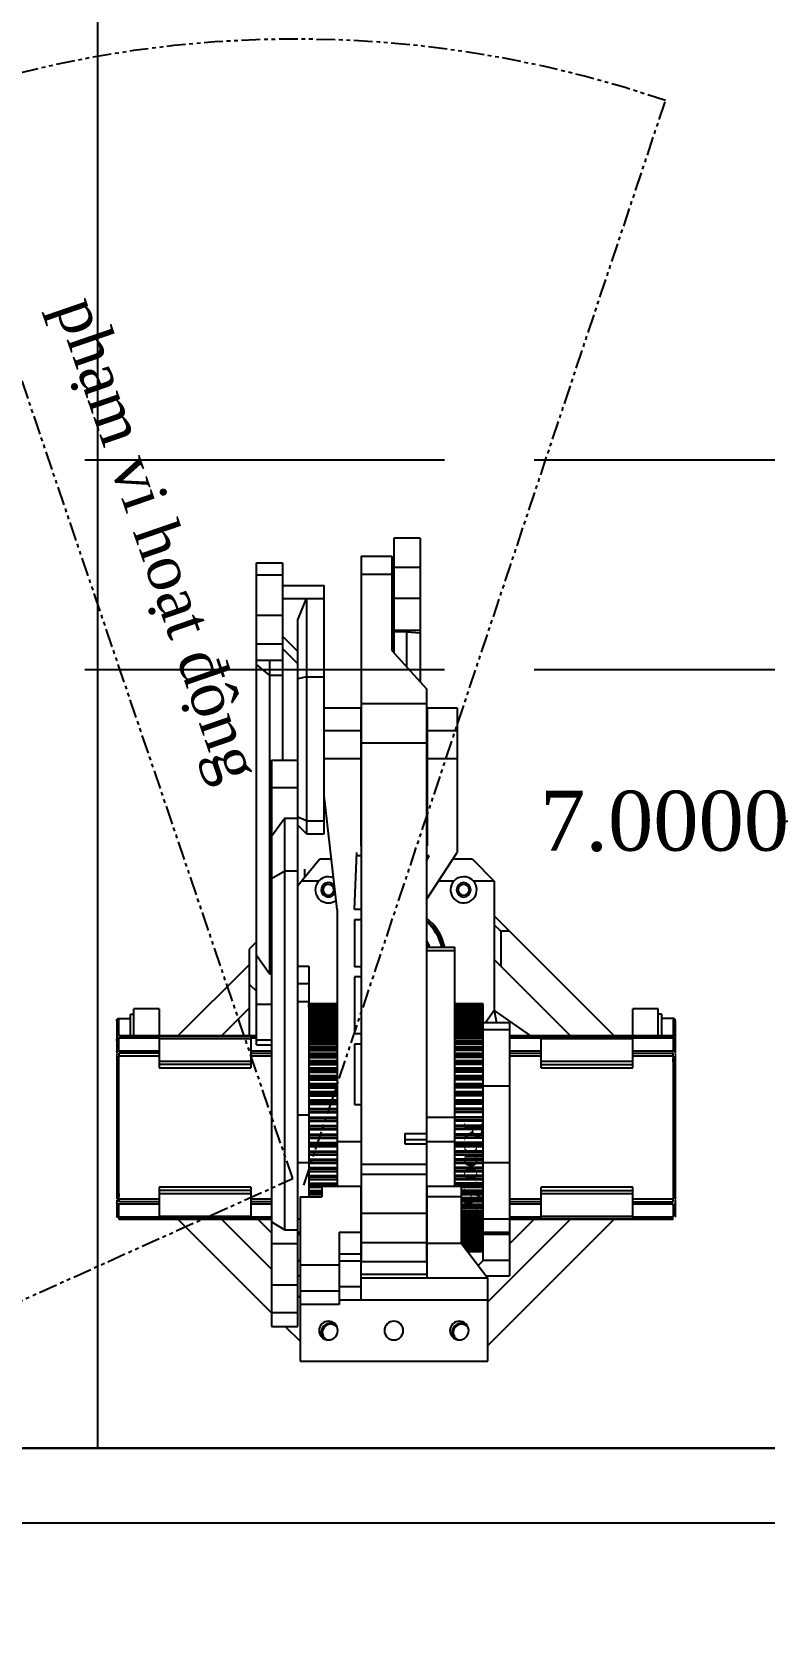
# Model space of a CAD drawing. Header units: centimetres. Extents: x 1 to 9408, y 0 to 2433.
# Drawn here: x 8904.8 to 8929.3, y 2335.5 to 2389.3 of the extents above; entities that cross this region are included whole.
import ezdxf

# ---------------------------------------------------------------- set-up
doc = ezdxf.new("R2010")
doc.units = ezdxf.units.CM
doc.header["$MEASUREMENT"] = 0
doc.linetypes.add('ACAD_ISO02W100', pattern=[15, 12, -3])
doc.linetypes.add('PHANTOM2', pattern=[1.25, 0.625, -0.125, 0.125, -0.125, 0.125, -0.125])
doc.layers.add('comment', color=131, linetype='Continuous')
doc.layers.add('tamhoatDongRobot', color=2, linetype='PHANTOM2', transparency=0.5)
doc.styles.add('comment', font='times.ttf', dxfattribs={"height": 1.5})
doc.styles.get("Standard").update_dxf_attribs({"font": 'times.ttf', "height": 2})
doc.dimstyles.get("Standard").update_dxf_attribs({"dimtxt": 2, "dimasz": 3, "dimexe": 0.18, "dimexo": 0.0625, "dimgap": 0.09, "dimtad": 0, "dimtih": 1, "dimtoh": 1, "dimdec": 4, "dimzin": 0, "dimdsep": 46, "dimtxsty": 'Standard', "dimcen": 0.09, "dimclrd": 3, "dimclre": 3, "dimadec": 0, "dimazin": 0, "dimtfac": 1, "dimtdec": 4, "dimtofl": 0, "dimtmove": 0, "dimatfit": 3, "dimfxl": 1, "dimtolj": 1, "dimtzin": 0, "dimarcsym": 0})

# ---------------------------------------------------------------- blocks, each defined once
blk = doc.blocks.new('*D26')
at = {"color": 3, "linetype": 'ACAD_ISO02W100', "lineweight": -2, "transparency": 16777216}
for p, q in [((8891.586, 2375.051), (8933.157, 2375.051)), ((8932.977, 2372.051), (8932.977, 2371.051)), ((8891.586, 2368.051), (8933.157, 2368.051)), ((8932.977, 2368.051), (8932.977, 2362.976)), ((8932.977, 2362.976), (8929.977, 2362.976))]:
    blk.add_line(p, q, dxfattribs=at)
at = {"color": 3, "transparency": 16777216}
for points in [[(8932.477, 2372.051), (8933.477, 2372.051), (8932.977, 2375.051)], [(8932.477, 2371.051), (8933.477, 2371.051), (8932.977, 2368.051)]]:
    blk.add_solid(points, dxfattribs=at)
at = {"layer": 'Defpoints', "color": 0, "transparency": 16777216}
for p in [(8891.523, 2375.051), (8891.523, 2368.051), (8932.977, 2368.051)]:
    blk.add_point(p, dxfattribs=at)
at = {"color": 0, "transparency": 16777216, "insert": (8925.934, 2362.976), "char_height": 2, "attachment_point": 5}
blk.add_mtext('\\A1;7.0000', dxfattribs=at)

msp = doc.modelspace()

# ---------------------------------------------------------------- linework, layer by layer
for p, q in [((8907.02307, 2342.05052), (8907.02307, 2417.05052)), ((8930.52307, 2342.05052), (8869.52307, 2342.05052)), ((8907.02307, 2342.05052), (8918.52307, 2342.05052)), ((8867.02307, 2339.55052), (8907.02307, 2339.55052))]:
    msp.add_line(p, q)
at = {"color": 7, "linetype": 'Continuous', "lineweight": 25}
for p, q in [((8916.8987, 2372.43225), (8916.8987, 2368.60121)), ((8917.77253, 2372.43225), (8916.8987, 2372.43225)), ((8917.77253, 2372.43225), (8917.77253, 2367.64148)), ((8912.31112, 2371.60673), (8913.18494, 2371.60673)), ((8912.31112, 2355.51273), (8912.31112, 2371.60673)), ((8913.18494, 2371.60673), (8913.18494, 2365.0213)), ((8915.80642, 2371.82706), (8915.80642, 2348.27823)), ((8915.80642, 2371.82706), (8916.82588, 2371.82706)), ((8916.82588, 2371.82706), (8916.82588, 2368.68119)), ((8912.31112, 2371.20661), (8913.18494, 2371.20661)), ((8915.80642, 2371.2332), (8916.82588, 2371.2332)), ((8917.77253, 2371.44775), (8916.8987, 2371.44775)), ((8913.18494, 2370.85717), (8914.5685, 2370.85717)), ((8913.18494, 2370.42025), (8914.5685, 2370.42025)), ((8913.69468, 2369.70307), (8913.98595, 2370.42025)), ((8913.98595, 2370.42025), (8913.98595, 2362.55582)), ((8914.5685, 2362.55582), (8914.5685, 2370.85717)), ((8917.77253, 2370.41889), (8916.8987, 2370.41889)), ((8912.31112, 2369.85759), (8913.18494, 2369.85759)), ((8913.69468, 2346.10984), (8913.69468, 2369.70307)), ((8917.77253, 2369.34567), (8916.8987, 2369.34567)), ((8912.31112, 2368.90868), (8913.18494, 2368.90868)), ((8913.18494, 2369.15735), (8913.69468, 2368.64761)), ((8917.33562, 2369.30131), (8916.8987, 2369.30131)), ((8917.33562, 2369.30131), (8917.77253, 2369.2747)), ((8917.33562, 2368.12134), (8917.33562, 2369.30131)), ((8912.31112, 2368.3599), (8913.18494, 2368.3599)), ((8912.74803, 2368.3599), (8912.74803, 2357.88497)), ((8913.69468, 2368.23569), (8913.18494, 2368.74542)), ((8916.82588, 2368.68119), (8917.99099, 2367.40154)), ((8912.74803, 2367.86001), (8912.31112, 2368.2169)), ((8912.74803, 2367.86001), (8913.18494, 2367.86001)), ((8913.98595, 2367.79878), (8913.69468, 2367.73696)), ((8913.98595, 2367.79878), (8914.5685, 2367.79878)), ((8917.99099, 2367.40154), (8917.99099, 2348.27823)), ((8914.5685, 2366.76779), (8915.79186, 2366.76779)), ((8915.79186, 2366.76779), (8915.79186, 2362.16109)), ((8915.80642, 2366.90714), (8917.99099, 2366.90714)), ((8918.00555, 2366.76779), (8918.00555, 2362.16109)), ((8918.00555, 2366.76779), (8919.01045, 2366.76779)), ((8919.01045, 2366.76779), (8919.01045, 2361.93672)), ((8914.5685, 2366.00535), (8915.79186, 2366.00535)), ((8915.80642, 2365.59815), (8917.99099, 2365.59815)), ((8918.00555, 2366.00535), (8919.01045, 2366.00535)), ((8912.82085, 2365.0213), (8912.82085, 2346.10984)), ((8912.82085, 2365.0213), (8913.69468, 2365.0213)), ((8914.5685, 2365.0754), (8915.79186, 2365.0754)), ((8918.00555, 2365.0754), (8919.01045, 2365.0754)), ((8912.82085, 2364.10999), (8913.69468, 2364.10999)), ((8915.00541, 2360.02958), (8914.5685, 2363.84386)), ((8915.80642, 2363.92573), (8915.79186, 2363.92573)), ((8918.00555, 2363.92573), (8917.99099, 2363.92573)), ((8913.25776, 2363.08633), (8912.82085, 2362.47213)), ((8913.25776, 2349.33706), (8913.25776, 2363.08633)), ((8913.25776, 2363.08633), (8913.69468, 2363.08633)), ((8913.98595, 2362.99274), (8913.69468, 2363.11339)), ((8913.98595, 2362.99274), (8914.5685, 2362.99274)), ((8913.98595, 2362.55582), (8913.69468, 2362.8471)), ((8913.98595, 2362.55582), (8914.5685, 2362.55582)), ((8915.58796, 2360.02958), (8915.66078, 2361.93672)), ((8915.66078, 2361.82453), (8915.66078, 2361.93672)), ((8915.80642, 2361.82453), (8915.66078, 2361.82453)), ((8915.80642, 2362.16109), (8915.79186, 2362.16109)), ((8918.00555, 2362.16109), (8917.99099, 2362.16109)), ((8917.99099, 2360.36613), (8919.01045, 2361.93672)), ((8918.08094, 2361.82453), (8917.99099, 2361.82453)), ((8917.99099, 2361.64331), (8918.08094, 2361.82453)), ((8912.82085, 2361.06565), (8913.25776, 2361.32704)), ((8913.25776, 2361.32704), (8913.69468, 2361.32704)), ((8913.69468, 2360.83769), (8914.42212, 2361.71063)), ((8913.91268, 2361.37634), (8913.91268, 2361.0993)), ((8914.81286, 2361.71063), (8914.42212, 2361.71063)), ((8919.51944, 2361.71063), (8918.86369, 2361.71063)), ((8919.51944, 2361.71063), (8920.24762, 2360.98244)), ((8914.38774, 2360.98244), (8913.8153, 2360.98244)), ((8918.90251, 2360.98244), (8918.39103, 2360.98244)), ((8920.24762, 2360.98244), (8919.55382, 2360.98244)), ((8920.24762, 2360.98244), (8920.24762, 2356.65839)), ((8915.00541, 2360.02958), (8915.00541, 2350.77721)), ((8915.80642, 2360.02958), (8915.58796, 2360.02958)), ((8915.58796, 2359.69303), (8915.58796, 2358.11661)), ((8915.80642, 2359.69303), (8915.58796, 2359.69303)), ((8920.24762, 2359.81734), (8924.25238, 2355.81258)), ((8920.46608, 2359.30761), (8920.24762, 2359.52606)), ((8920.75736, 2359.30761), (8920.46608, 2359.30761)), ((8920.46608, 2359.30761), (8920.46608, 2358.14251)), ((8912.31112, 2358.95299), (8912.06862, 2358.71049)), ((8912.06862, 2358.71049), (8912.06862, 2355.81201)), ((8917.99099, 2358.77197), (8918.93763, 2358.77197)), ((8917.99099, 2358.66075), (8918.93763, 2358.66075)), ((8918.93763, 2350.77718), (8918.93763, 2358.77197)), ((8909.68861, 2355.81201), (8912.06862, 2358.19202)), ((8912.74803, 2357.88497), (8912.31112, 2358.49432)), ((8913.69468, 2358.1425), (8914.05803, 2358.1425)), ((8914.05803, 2358.1425), (8914.05803, 2350.43832)), ((8915.80642, 2358.11661), (8915.58796, 2358.11661)), ((8922.796, 2355.81258), (8920.24762, 2358.36096)), ((8912.06862, 2357.54539), (8912.31112, 2357.30289)), ((8912.74803, 2357.88497), (8912.82085, 2357.88497)), ((8913.69468, 2357.55995), (8914.05803, 2357.55995)), ((8915.80642, 2357.78589), (8915.58796, 2357.78589)), ((8915.58796, 2357.78589), (8915.58796, 2355.87875)), ((8913.69468, 2356.96485), (8914.05803, 2356.96485)), ((8907.72279, 2356.39456), (8908.10873, 2356.39456)), ((8907.72279, 2355.81201), (8907.72279, 2356.39456)), ((8908.10873, 2355.81201), (8908.10873, 2356.5402)), ((8908.10873, 2356.5402), (8908.21796, 2356.5402)), ((8908.21796, 2355.81201), (8908.21796, 2356.72225)), ((8909.06994, 2356.72225), (8908.21796, 2356.72225)), ((8909.06994, 2356.72225), (8909.06994, 2354.74939)), ((8911.14498, 2355.81201), (8912.06862, 2356.73565)), ((8912.31112, 2356.86937), (8912.82085, 2356.86937)), ((8915.00541, 2356.88768), (8914.05877, 2356.88768)), ((8914.05877, 2356.77842), (8914.05877, 2356.88768)), ((8914.05877, 2356.88767), (8915.00541, 2356.88767)), ((8914.05877, 2356.88506), (8915.00541, 2356.88506)), ((8915.00541, 2356.87024), (8914.05877, 2356.87024)), ((8914.05877, 2356.87014), (8915.00541, 2356.87014)), ((8914.05877, 2356.86231), (8915.00541, 2356.86231)), ((8914.05877, 2356.83961), (8915.00541, 2356.83961)), ((8915.00541, 2356.83284), (8914.05877, 2356.83284)), ((8914.05877, 2356.83254), (8915.00541, 2356.83254)), ((8914.05877, 2356.81954), (8915.00541, 2356.81954)), ((8914.05877, 2356.79555), (8915.00541, 2356.79555)), ((8915.00541, 2356.77567), (8914.05877, 2356.77567)), ((8914.05877, 2356.77567), (8914.05877, 2350.43832)), ((8914.05877, 2356.77507), (8915.00541, 2356.77507)), ((8914.05877, 2356.75695), (8915.00541, 2356.75695)), ((8914.05877, 2356.73178), (8915.00541, 2356.73179)), ((8915.00541, 2356.699), (8914.05877, 2356.699)), ((8914.05877, 2356.69799), (8915.00541, 2356.69799)), ((8914.05877, 2356.67485), (8915.00541, 2356.67485)), ((8914.05877, 2356.64863), (8915.00541, 2356.64863)), ((8914.05877, 2356.60849), (8915.00541, 2356.60849)), ((8915.00541, 2356.60322), (8914.05877, 2356.60322)), ((8914.05877, 2356.6017), (8915.00541, 2356.6017)), ((8914.05877, 2356.57364), (8915.00541, 2356.57364)), ((8914.05877, 2356.5465), (8915.00541, 2356.5465)), ((8914.05877, 2356.50678), (8915.00541, 2356.50677)), ((8915.00541, 2356.48877), (8914.05877, 2356.48877)), ((8914.05877, 2356.48665), (8915.00541, 2356.48665)), ((8914.05877, 2356.45382), (8915.00541, 2356.45382)), ((8914.05877, 2356.42588), (8915.00541, 2356.42588)), ((8914.05877, 2356.38677), (8915.00541, 2356.38677)), ((8919.88427, 2356.88765), (8918.93763, 2356.88765)), ((8919.88427, 2356.88764), (8918.93763, 2356.88764)), ((8919.88427, 2356.88503), (8918.93763, 2356.88503)), ((8919.88427, 2356.88373), (8918.93763, 2356.88373)), ((8919.88427, 2356.87021), (8918.93763, 2356.87021)), ((8919.88427, 2356.87011), (8918.93763, 2356.87011)), ((8919.88427, 2356.86228), (8918.93763, 2356.86228)), ((8919.88427, 2356.86111), (8918.93763, 2356.86111)), ((8919.88427, 2356.83959), (8918.93763, 2356.83959)), ((8919.88427, 2356.83281), (8918.93763, 2356.83281)), ((8919.88427, 2356.83251), (8918.93763, 2356.83251)), ((8919.88427, 2356.81951), (8918.93763, 2356.81951)), ((8919.88427, 2356.81856), (8918.93763, 2356.81856)), ((8919.88427, 2356.79552), (8918.93763, 2356.79552)), ((8919.88427, 2356.77564), (8918.93763, 2356.77564)), ((8919.88427, 2356.77504), (8918.93763, 2356.77504)), ((8919.88427, 2356.75692), (8918.93763, 2356.75692)), ((8919.88427, 2356.7563), (8918.93763, 2356.7563)), ((8919.88427, 2356.73176), (8918.93763, 2356.73176)), ((8919.88427, 2356.69898), (8918.93763, 2356.69898)), ((8919.88427, 2356.69797), (8918.93763, 2356.69797)), ((8919.88427, 2356.67483), (8918.93763, 2356.67483)), ((8919.88427, 2356.67464), (8918.93763, 2356.67464)), ((8919.88427, 2356.64861), (8918.93763, 2356.64861)), ((8919.88427, 2356.60846), (8918.93763, 2356.60846)), ((8919.88427, 2356.60319), (8918.93763, 2356.60319)), ((8919.88427, 2356.60187), (8918.93763, 2356.60187)), ((8919.88427, 2356.60167), (8918.93763, 2356.60167)), ((8919.88427, 2356.57362), (8918.93763, 2356.57362)), ((8919.88427, 2356.54647), (8918.93763, 2356.54647)), ((8919.88427, 2356.50675), (8918.93763, 2356.50675)), ((8919.88427, 2356.48875), (8918.93763, 2356.48875)), ((8919.88427, 2356.48743), (8918.93763, 2356.48743)), ((8919.88427, 2356.48662), (8918.93763, 2356.48662)), ((8919.88427, 2356.45379), (8918.93763, 2356.45379)), ((8919.88427, 2356.42585), (8918.93763, 2356.42585)), ((8919.88427, 2356.38675), (8918.93763, 2356.38675)), ((8919.88427, 2348.61686), (8919.88427, 2356.88765)), ((8920.24762, 2356.65839), (8919.9613, 2356.24921)), ((8920.24762, 2356.65839), (8920.3199, 2356.24921)), ((8920.24762, 2356.65839), (8921.45633, 2355.81258)), ((8924.87162, 2354.74997), (8924.87162, 2356.72282)), ((8925.7236, 2356.72282), (8924.87162, 2356.72282)), ((8925.7236, 2355.81258), (8925.7236, 2356.72282)), ((8925.83282, 2356.54077), (8925.7236, 2356.54077)), ((8925.83282, 2356.54077), (8925.83282, 2355.81258)), ((8926.21876, 2356.39513), (8925.83282, 2356.39513)), ((8926.21876, 2356.39513), (8926.21876, 2355.81258)), ((8907.64997, 2356.32174), (8907.64997, 2355.73919)), ((8907.6713, 2355.79068), (8907.6713, 2356.37323)), ((8914.05877, 2356.24996), (8914.05803, 2356.24921)), ((8914.05803, 2356.03075), (8914.05877, 2356.03075)), ((8915.00541, 2356.35623), (8914.05877, 2356.35623)), ((8914.05877, 2356.35341), (8915.00541, 2356.35341)), ((8914.05877, 2356.31596), (8915.00541, 2356.31596)), ((8914.05877, 2356.28736), (8915.00541, 2356.28736)), ((8914.05877, 2356.24906), (8915.00541, 2356.24906)), ((8915.00541, 2356.20624), (8914.05877, 2356.20624)), ((8914.05877, 2356.20262), (8915.00541, 2356.20262)), ((8914.05877, 2356.16074), (8915.00541, 2356.16074)), ((8914.05877, 2356.13162), (8915.00541, 2356.13162)), ((8914.05877, 2356.09432), (8915.00541, 2356.09432)), ((8915.00541, 2356.03953), (8914.05877, 2356.03953)), ((8914.05877, 2356.03502), (8915.00541, 2356.03502)), ((8914.05877, 2355.98892), (8915.00541, 2355.98892)), ((8914.05877, 2355.95942), (8915.00541, 2355.95942)), ((8914.05877, 2355.92329), (8915.00541, 2355.92329)), ((8915.00541, 2355.85691), (8914.05877, 2355.85691)), ((8914.05877, 2355.85143), (8915.00541, 2355.85143)), ((8915.80642, 2355.87875), (8915.58796, 2355.87875)), ((8919.88427, 2356.35621), (8918.93763, 2356.35621)), ((8919.88427, 2356.35489), (8918.93763, 2356.35489)), ((8919.88427, 2356.35338), (8918.93763, 2356.35338)), ((8919.88427, 2356.31594), (8918.93763, 2356.31594)), ((8919.88427, 2356.28734), (8918.93763, 2356.28734)), ((8919.88427, 2356.24904), (8918.93763, 2356.24904)), ((8919.88427, 2356.20622), (8918.93763, 2356.20622)), ((8919.88427, 2356.2049), (8918.93763, 2356.2049)), ((8919.88427, 2356.20259), (8918.93763, 2356.20259)), ((8919.88427, 2356.16072), (8918.93763, 2356.16071)), ((8919.88427, 2356.1316), (8918.93763, 2356.1316)), ((8919.88427, 2356.09429), (8918.93763, 2356.09429)), ((8919.88427, 2356.0395), (8918.93763, 2356.0395)), ((8919.88427, 2356.03819), (8918.93763, 2356.03819)), ((8919.88427, 2356.03499), (8918.93763, 2356.03499)), ((8919.88427, 2355.98889), (8918.93763, 2355.98889)), ((8919.88427, 2355.95939), (8918.93763, 2355.95939)), ((8919.88427, 2355.92326), (8918.93763, 2355.92326)), ((8919.88427, 2355.85688), (8918.93763, 2355.85688)), ((8919.88427, 2355.85557), (8918.93763, 2355.85557)), ((8919.88427, 2355.8514), (8918.93763, 2355.8514)), ((8920.75735, 2356.24921), (8919.88427, 2356.24921)), ((8919.88427, 2356.03075), (8920.75735, 2356.03075)), ((8920.75735, 2356.24921), (8920.75735, 2347.80223)), ((8926.27025, 2356.37381), (8926.27025, 2355.79126)), ((8926.29158, 2355.73977), (8926.29158, 2356.32232)), ((8907.64997, 2355.72854), (8907.64997, 2355.70721)), ((8907.64997, 2355.69656), (8907.64997, 2355.25288)), ((8907.72279, 2355.30437), (8907.72279, 2355.74805)), ((8912.31112, 2355.81201), (8907.7228, 2355.81201)), ((8909.06994, 2355.79538), (8907.7228, 2355.79538)), ((8907.7228, 2355.74803), (8909.06994, 2355.74803)), ((8912.12833, 2355.78984), (8909.06994, 2355.78984)), ((8909.06994, 2355.7267), (8912.12833, 2355.7267)), ((8912.12833, 2355.81201), (8912.12833, 2354.74939)), ((8912.31112, 2355.79538), (8912.12833, 2355.79538)), ((8912.12833, 2355.74803), (8912.31112, 2355.74803)), ((8912.31112, 2355.68325), (8912.82085, 2355.68325)), ((8912.31112, 2355.51273), (8912.82085, 2355.51273)), ((8914.05803, 2355.8123), (8914.05877, 2355.81281)), ((8914.05877, 2355.80132), (8915.00541, 2355.80132)), ((8914.05877, 2355.77159), (8915.00541, 2355.77159)), ((8914.05877, 2355.73681), (8915.00541, 2355.73681)), ((8915.00541, 2355.65927), (8914.05877, 2355.65927)), ((8914.05877, 2355.65274), (8915.00541, 2355.65274)), ((8914.05877, 2355.59887), (8915.00541, 2355.59887)), ((8914.05877, 2355.56905), (8915.00541, 2355.56905)), ((8914.05877, 2355.53579), (8915.00541, 2355.53579)), ((8915.00541, 2355.44757), (8914.05877, 2355.44757)), ((8914.05877, 2355.43992), (8915.00541, 2355.43992)), ((8914.05877, 2355.38255), (8915.00541, 2355.38255)), ((8914.05877, 2355.35279), (8915.00541, 2355.35279)), ((8914.05877, 2355.32122), (8915.00541, 2355.32122)), ((8915.80642, 2355.5422), (8915.58796, 2355.5422)), ((8915.58796, 2355.5422), (8915.58796, 2353.52287)), ((8919.88427, 2355.80129), (8918.93763, 2355.80129)), ((8919.88427, 2355.77157), (8918.93763, 2355.77157)), ((8919.88427, 2355.73679), (8918.93763, 2355.73678)), ((8919.88427, 2355.65924), (8918.93763, 2355.65924)), ((8919.88427, 2355.65793), (8918.93763, 2355.65793)), ((8919.88427, 2355.65271), (8918.93763, 2355.65272)), ((8919.88427, 2355.59885), (8918.93763, 2355.59885)), ((8919.88427, 2355.56903), (8918.93763, 2355.56903)), ((8919.88427, 2355.53577), (8918.93763, 2355.53577)), ((8919.88427, 2355.44755), (8918.93763, 2355.44755)), ((8919.88427, 2355.44623), (8918.93763, 2355.44623)), ((8919.88427, 2355.4399), (8918.93763, 2355.4399)), ((8919.88427, 2355.38253), (8918.93763, 2355.38253)), ((8919.88427, 2355.35277), (8918.93763, 2355.35277)), ((8919.88427, 2355.32119), (8918.93763, 2355.32119)), ((8926.23088, 2355.81258), (8920.75735, 2355.81258)), ((8921.81323, 2355.79596), (8920.75735, 2355.79596)), ((8920.75735, 2355.7486), (8921.81323, 2355.7486)), ((8921.81323, 2354.74997), (8921.81323, 2355.81258)), ((8921.81323, 2355.79041), (8924.87162, 2355.79041)), ((8921.81323, 2355.72727), (8924.87162, 2355.72727)), ((8924.87162, 2355.79596), (8926.23088, 2355.79596)), ((8924.87162, 2355.7486), (8926.23088, 2355.7486)), ((8926.21876, 2355.79775), (8926.21876, 2355.27538)), ((8926.29158, 2355.25345), (8926.29158, 2355.69913)), ((8907.63841, 2355.26603), (8907.64895, 2355.27348)), ((8907.64997, 2355.22713), (8907.64997, 2355.17562)), ((8907.64997, 2355.14988), (8907.64997, 2350.35733)), ((8907.6713, 2350.35735), (8907.6713, 2355.14988)), ((8907.72279, 2350.35734), (8907.72279, 2355.14989)), ((8909.06994, 2355.2335), (8907.72281, 2355.2335)), ((8907.72281, 2355.1499), (8909.06994, 2355.1499)), ((8909.06994, 2355.30437), (8907.72282, 2355.30437)), ((8912.12833, 2354.95536), (8909.06994, 2354.95536)), ((8912.12833, 2354.86086), (8909.06994, 2354.86086)), ((8912.82085, 2355.30437), (8912.12833, 2355.30437)), ((8912.12833, 2355.2335), (8912.82085, 2355.2335)), ((8912.12833, 2355.1499), (8912.82085, 2355.1499)), ((8915.00541, 2355.22285), (8914.05877, 2355.22285)), ((8914.05877, 2355.21401), (8915.00541, 2355.21401)), ((8914.05877, 2355.15342), (8915.00541, 2355.15342)), ((8914.05877, 2355.12386), (8915.00541, 2355.12386)), ((8914.05877, 2355.09412), (8915.00541, 2355.09412)), ((8915.00541, 2354.9862), (8914.05877, 2354.9862)), ((8914.05877, 2354.9761), (8915.00541, 2354.9761)), ((8914.05877, 2354.91259), (8915.00541, 2354.91259)), ((8914.05877, 2354.88338), (8915.00541, 2354.88338)), ((8914.05877, 2354.85562), (8915.00541, 2354.85562)), ((8919.88427, 2355.22283), (8918.93763, 2355.22283)), ((8919.88427, 2355.22151), (8918.93763, 2355.22151)), ((8919.88427, 2355.21398), (8918.93763, 2355.21398)), ((8919.88427, 2355.1534), (8918.93763, 2355.1534)), ((8919.88427, 2355.12384), (8918.93763, 2355.12384)), ((8919.88427, 2355.0941), (8918.93763, 2355.0941)), ((8919.88427, 2354.98618), (8918.93763, 2354.98618)), ((8919.88427, 2354.98486), (8918.93763, 2354.98486)), ((8919.88427, 2354.97607), (8918.93763, 2354.97607)), ((8919.88427, 2354.91257), (8918.93763, 2354.91257)), ((8919.88427, 2354.88335), (8918.93763, 2354.88335)), ((8919.88427, 2354.85559), (8918.93763, 2354.85559)), ((8921.81323, 2355.30494), (8920.75735, 2355.30494)), ((8920.75735, 2355.23407), (8921.81323, 2355.23407)), ((8920.75735, 2355.15047), (8921.81323, 2355.15047)), ((8924.87162, 2354.95593), (8921.81323, 2354.95593)), ((8921.81323, 2354.86143), (8924.87162, 2354.86143)), ((8926.21878, 2355.30494), (8924.87162, 2355.30494)), ((8924.87162, 2355.23407), (8926.21878, 2355.23407)), ((8924.87162, 2355.15047), (8926.21878, 2355.15047)), ((8926.21876, 2355.15048), (8926.21876, 2350.35793)), ((8926.30314, 2355.15047), (8926.28845, 2355.15047)), ((8926.29158, 2355.17621), (8926.29158, 2355.22772)), ((8926.29158, 2350.35792), (8926.29158, 2355.15047)), ((8926.30314, 2355.2666), (8926.29261, 2355.27405)), ((8909.06994, 2354.74939), (8912.12833, 2354.74939)), ((8915.00541, 2354.73877), (8914.05877, 2354.73877)), ((8914.05877, 2354.72736), (8915.00541, 2354.72736)), ((8914.05877, 2354.66124), (8915.00541, 2354.66124)), ((8914.05877, 2354.63251), (8915.00541, 2354.63251)), ((8914.05877, 2354.60687), (8915.00541, 2354.60687)), ((8915.00541, 2354.48178), (8914.05877, 2354.48178)), ((8914.05877, 2354.469), (8915.00541, 2354.469)), ((8914.05877, 2354.40058), (8915.00541, 2354.40058)), ((8914.05877, 2354.37249), (8915.00541, 2354.37249)), ((8914.05877, 2354.34908), (8915.00541, 2354.34908)), ((8919.88427, 2354.73875), (8918.93763, 2354.73875)), ((8919.88427, 2354.73743), (8918.93763, 2354.73743)), ((8919.88427, 2354.72733), (8918.93763, 2354.72733)), ((8919.88427, 2354.66121), (8918.93763, 2354.66121)), ((8919.88427, 2354.63249), (8918.93763, 2354.63249)), ((8919.88427, 2354.60684), (8918.93763, 2354.60684)), ((8919.88427, 2354.48175), (8918.93763, 2354.48175)), ((8919.88427, 2354.48043), (8918.93763, 2354.48043)), ((8919.88427, 2354.46897), (8918.93763, 2354.46897)), ((8919.88427, 2354.40056), (8918.93763, 2354.40056)), ((8919.88427, 2354.37246), (8918.93763, 2354.37246)), ((8919.88427, 2354.34906), (8918.93763, 2354.34906)), ((8921.81323, 2354.74997), (8924.87162, 2354.74997)), ((8914.05877, 2353.90279), (8914.05803, 2353.90354)), ((8915.00541, 2354.21646), (8914.05877, 2354.21646)), ((8914.05877, 2354.20227), (8915.00541, 2354.20227)), ((8914.05877, 2354.1319), (8915.00541, 2354.1319)), ((8914.05877, 2354.10456), (8915.00541, 2354.10456)), ((8914.05877, 2354.08352), (8915.00541, 2354.08352)), ((8915.00541, 2353.94411), (8914.05877, 2353.94411)), ((8914.05877, 2353.92848), (8915.00541, 2353.92848)), ((8914.05877, 2353.85649), (8915.00541, 2353.85649)), ((8914.05877, 2353.83006), (8915.00541, 2353.83006)), ((8914.05877, 2353.81147), (8915.00541, 2353.81147)), ((8919.88427, 2354.21643), (8918.93763, 2354.21643)), ((8919.88427, 2354.21511), (8918.93763, 2354.21511)), ((8919.88427, 2354.20224), (8918.93763, 2354.20224)), ((8919.88427, 2354.13187), (8918.93763, 2354.13187)), ((8919.88427, 2354.10454), (8918.93763, 2354.10454)), ((8919.88427, 2354.08349), (8918.93763, 2354.08349)), ((8919.88427, 2353.94409), (8918.93763, 2353.94409)), ((8919.88427, 2353.94277), (8918.93763, 2353.94277)), ((8919.88427, 2353.92845), (8918.93763, 2353.92845)), ((8919.88427, 2353.85647), (8918.93763, 2353.85647)), ((8919.88427, 2353.83003), (8918.93763, 2353.83003)), ((8919.88427, 2353.81144), (8918.93763, 2353.81144)), ((8920.75735, 2354.13747), (8919.88427, 2354.13747)), ((8913.69468, 2353.17827), (8914.05803, 2353.17827)), ((8915.00541, 2353.66607), (8914.05877, 2353.66607)), ((8914.05877, 2353.64896), (8915.00541, 2353.64896)), ((8914.05877, 2353.57571), (8915.00541, 2353.57571)), ((8914.05877, 2353.5503), (8915.00541, 2353.5503)), ((8914.05877, 2353.53426), (8915.00541, 2353.53426)), ((8914.05877, 2353.38599), (8915.00541, 2353.38599)), ((8915.00541, 2353.38368), (8914.05877, 2353.38368)), ((8914.05877, 2353.36507), (8915.00541, 2353.36507)), ((8914.05877, 2353.29091), (8915.00541, 2353.29091)), ((8914.05877, 2353.26665), (8915.00541, 2353.26665)), ((8914.05877, 2353.25324), (8915.00541, 2353.25324)), ((8915.58796, 2353.52287), (8915.80642, 2353.52287)), ((8919.88427, 2353.66604), (8918.93763, 2353.66604)), ((8919.88427, 2353.66472), (8918.93763, 2353.66472)), ((8919.88427, 2353.64893), (8918.93763, 2353.64893)), ((8919.88427, 2353.57568), (8918.93763, 2353.57568)), ((8919.88427, 2353.55027), (8918.93763, 2353.55027)), ((8919.88427, 2353.53423), (8918.93763, 2353.53423)), ((8919.88427, 2353.38596), (8918.93763, 2353.38596)), ((8919.88427, 2353.38365), (8918.93763, 2353.38365)), ((8919.88427, 2353.38233), (8918.93763, 2353.38233)), ((8919.88427, 2353.36504), (8918.93763, 2353.36504)), ((8919.88427, 2353.29088), (8918.93763, 2353.29088)), ((8919.88427, 2353.26662), (8918.93763, 2353.26662)), ((8919.88427, 2353.25321), (8918.93763, 2353.25321)), ((8914.05803, 2352.75226), (8914.05877, 2352.75226)), ((8914.05877, 2353.10351), (8915.00541, 2353.10351)), ((8914.05877, 2353.09831), (8915.00541, 2353.09831)), ((8914.05877, 2353.07819), (8915.00541, 2353.07819)), ((8914.05877, 2353.00349), (8915.00541, 2353.00349)), ((8914.05877, 2352.9805), (8915.00541, 2352.9805)), ((8914.05877, 2352.96978), (8915.00541, 2352.96978)), ((8914.05877, 2352.81931), (8915.00541, 2352.81931)), ((8914.05877, 2352.81134), (8915.00541, 2352.81134)), ((8914.05877, 2352.78973), (8915.00541, 2352.78973)), ((8914.05877, 2352.71484), (8915.00541, 2352.71484)), ((8914.05877, 2352.69323), (8915.00541, 2352.69323)), ((8914.05877, 2352.68526), (8915.00541, 2352.68526)), ((8917.99099, 2353.09961), (8918.93763, 2353.09961)), ((8919.88427, 2353.10348), (8918.93763, 2353.10348)), ((8919.88427, 2353.09829), (8918.93763, 2353.09829)), ((8919.88427, 2353.09697), (8918.93763, 2353.09697)), ((8919.88427, 2353.07816), (8918.93763, 2353.07816)), ((8919.88427, 2353.00346), (8918.93763, 2353.00346)), ((8919.88427, 2352.98047), (8918.93763, 2352.98047)), ((8919.88427, 2352.96975), (8918.93763, 2352.96975)), ((8919.88427, 2352.81928), (8918.93763, 2352.81928)), ((8919.88427, 2352.81131), (8918.93763, 2352.81131)), ((8919.88427, 2352.81003), (8918.93763, 2352.81003)), ((8919.88427, 2352.7897), (8918.93763, 2352.7897)), ((8919.88427, 2352.71481), (8918.93763, 2352.71481)), ((8919.88427, 2352.6932), (8918.93763, 2352.6932)), ((8919.88427, 2352.68523), (8918.93763, 2352.68523)), ((8914.05877, 2352.53479), (8915.00541, 2352.53479)), ((8914.05877, 2352.52407), (8915.00541, 2352.52407)), ((8914.05877, 2352.50108), (8915.00541, 2352.50108)), ((8914.05877, 2352.42638), (8915.00541, 2352.42638)), ((8914.05877, 2352.40625), (8915.00541, 2352.40625)), ((8914.05877, 2352.40106), (8915.00541, 2352.40106)), ((8914.05877, 2352.25133), (8915.00541, 2352.25133)), ((8914.05877, 2352.23792), (8915.00541, 2352.23792)), ((8914.05877, 2352.21366), (8915.00541, 2352.21366)), ((8914.05877, 2352.1395), (8915.00541, 2352.1395)), ((8914.05877, 2352.12089), (8915.00541, 2352.12089)), ((8914.05877, 2352.11858), (8915.00541, 2352.11858)), ((8915.00541, 2352.28884), (8915.80642, 2352.28884)), ((8917.2628, 2352.54964), (8917.99099, 2352.54964)), ((8917.2628, 2352.54964), (8917.2628, 2352.20432)), ((8917.2628, 2352.35789), (8917.99099, 2352.35789)), ((8917.2628, 2352.20432), (8917.99099, 2352.20432)), ((8917.99099, 2352.28884), (8918.93763, 2352.28884)), ((8919.88427, 2352.53476), (8918.93763, 2352.53476)), ((8918.93763, 2352.53161), (8919.88427, 2352.53161)), ((8919.88427, 2352.52404), (8918.93763, 2352.52404)), ((8919.88427, 2352.52291), (8918.93763, 2352.52291)), ((8919.88427, 2352.50105), (8918.93763, 2352.50106)), ((8919.88427, 2352.42635), (8918.93763, 2352.42635)), ((8919.88427, 2352.40623), (8918.93763, 2352.40623)), ((8919.88427, 2352.40104), (8918.93763, 2352.40103)), ((8919.88427, 2352.2513), (8918.93763, 2352.2513)), ((8918.93763, 2352.2438), (8919.88427, 2352.2438)), ((8919.88427, 2352.23789), (8918.93763, 2352.23789)), ((8919.88427, 2352.23701), (8918.93763, 2352.23701)), ((8919.88427, 2352.21363), (8918.93763, 2352.21363)), ((8919.88427, 2352.13947), (8918.93763, 2352.13947)), ((8918.93763, 2352.12087), (8919.88427, 2352.12087)), ((8919.88427, 2352.11855), (8918.93763, 2352.11855)), ((8913.69468, 2351.58881), (8914.05803, 2351.58881)), ((8914.05803, 2351.60098), (8914.05877, 2351.60172)), ((8914.05877, 2351.97031), (8915.00541, 2351.97031)), ((8914.05877, 2351.95427), (8915.00541, 2351.95427)), ((8914.05877, 2351.92886), (8915.00541, 2351.92886)), ((8914.05877, 2351.85561), (8915.00541, 2351.85561)), ((8914.05877, 2351.8385), (8915.00541, 2351.8385)), ((8914.05877, 2351.6931), (8915.00541, 2351.6931)), ((8914.05877, 2351.67451), (8915.00541, 2351.67451)), ((8914.05877, 2351.64807), (8915.00541, 2351.64808)), ((8914.05877, 2351.57609), (8915.00541, 2351.57609)), ((8914.05877, 2351.56045), (8915.00541, 2351.56045)), ((8919.88427, 2351.97028), (8918.93763, 2351.97028)), ((8918.93763, 2351.95779), (8919.88427, 2351.95779)), ((8919.88427, 2351.95424), (8918.93763, 2351.95424)), ((8919.88427, 2351.95371), (8918.93763, 2351.95371)), ((8919.88427, 2351.92883), (8918.93763, 2351.92884)), ((8919.88427, 2351.85558), (8918.93763, 2351.85558)), ((8918.93763, 2351.83847), (8919.88427, 2351.83847)), ((8919.88427, 2351.69307), (8918.93763, 2351.69307)), ((8918.93763, 2351.67499), (8919.88427, 2351.67499)), ((8919.88427, 2351.67448), (8918.93763, 2351.67448)), ((8919.88427, 2351.64805), (8918.93763, 2351.64805)), ((8919.88427, 2351.57606), (8918.93763, 2351.57606)), ((8918.93763, 2351.56043), (8919.88427, 2351.56043)), ((8919.88427, 2351.58881), (8920.75735, 2351.58881)), ((8914.05877, 2351.42105), (8915.00541, 2351.42105)), ((8914.05877, 2351.4), (8915.00541, 2351.4)), ((8914.05877, 2351.37267), (8915.00541, 2351.37267)), ((8914.05877, 2351.3023), (8915.00541, 2351.3023)), ((8914.05877, 2351.28811), (8915.00541, 2351.28811)), ((8914.05877, 2351.15548), (8915.00541, 2351.15548)), ((8914.05877, 2351.13208), (8915.00541, 2351.13208)), ((8914.05877, 2351.10398), (8915.00541, 2351.10398)), ((8914.05877, 2351.03557), (8915.00541, 2351.03557)), ((8914.05877, 2351.02279), (8915.00541, 2351.02279)), ((8915.80642, 2351.53463), (8917.99099, 2351.53463)), ((8915.80642, 2351.19935), (8917.99099, 2351.19935)), ((8919.88427, 2351.42102), (8918.93763, 2351.42102)), ((8919.88427, 2351.39998), (8918.93763, 2351.39998)), ((8919.88427, 2351.37264), (8918.93763, 2351.37264)), ((8919.88427, 2351.30227), (8918.93763, 2351.30227)), ((8918.93763, 2351.28808), (8919.88427, 2351.28808)), ((8919.88427, 2351.15546), (8918.93763, 2351.15546)), ((8919.88427, 2351.13205), (8918.93763, 2351.13205)), ((8919.88427, 2351.10396), (8918.93763, 2351.10396)), ((8919.88427, 2351.03554), (8918.93763, 2351.03554)), ((8918.93763, 2351.02276), (8919.88427, 2351.02276)), ((8912.12833, 2350.75785), (8909.06994, 2350.75785)), ((8909.06994, 2350.75785), (8909.06994, 2349.69523)), ((8912.12833, 2350.64638), (8909.06994, 2350.64638)), ((8909.06994, 2350.55189), (8912.12833, 2350.55189)), ((8912.12833, 2350.75785), (8912.12833, 2349.69523)), ((8914.05877, 2350.8977), (8915.00541, 2350.8977)), ((8914.05877, 2350.87205), (8915.00541, 2350.87205)), ((8914.05877, 2350.84333), (8915.00541, 2350.84333)), ((8914.05877, 2350.77721), (8914.49568, 2350.77721)), ((8914.05877, 2350.76579), (8914.49568, 2350.76579)), ((8914.05877, 2350.64895), (8914.49568, 2350.64895)), ((8914.05877, 2350.62119), (8914.49568, 2350.62119)), ((8914.05877, 2350.59197), (8914.49568, 2350.59197)), ((8914.05877, 2350.52847), (8914.49568, 2350.52847)), ((8914.05877, 2350.51836), (8914.49568, 2350.51836)), ((8914.49568, 2350.78025), (8914.49568, 2350.43832)), ((8915.79186, 2350.78025), (8914.49568, 2350.78025)), ((8915.79186, 2350.78025), (8915.79186, 2346.99368)), ((8915.79186, 2350.64114), (8915.80642, 2350.64114)), ((8917.99099, 2350.64114), (8918.00555, 2350.64114)), ((8919.15609, 2350.78025), (8918.00555, 2350.78025)), ((8918.00555, 2347.72187), (8918.00555, 2350.78025)), ((8919.88427, 2350.89767), (8918.93763, 2350.89767)), ((8919.88427, 2350.87203), (8918.93763, 2350.87203)), ((8919.88427, 2350.8433), (8918.93763, 2350.8433)), ((8919.15609, 2348.88697), (8919.15609, 2350.78025)), ((8919.88427, 2350.77718), (8919.15609, 2350.77718)), ((8919.15609, 2350.76577), (8919.88427, 2350.76577)), ((8919.88427, 2350.64892), (8919.15609, 2350.64892)), ((8919.88427, 2350.62116), (8919.15609, 2350.62116)), ((8919.88427, 2350.59195), (8919.15609, 2350.59195)), ((8919.88427, 2350.52844), (8919.15609, 2350.52844)), ((8919.15609, 2350.51834), (8919.88427, 2350.51834)), ((8924.87162, 2350.75842), (8921.81323, 2350.75842)), ((8921.81323, 2349.69581), (8921.81323, 2350.75842)), ((8921.81323, 2350.64696), (8924.87162, 2350.64696)), ((8921.81323, 2350.55246), (8924.87162, 2350.55246)), ((8924.87162, 2349.69581), (8924.87162, 2350.75842)), ((8907.63841, 2350.24121), (8907.64896, 2350.23375)), ((8907.64997, 2350.33159), (8907.64997, 2350.28009)), ((8907.64997, 2350.25436), (8907.64997, 2349.8107)), ((8909.06994, 2350.35735), (8907.66622, 2350.35735)), ((8907.72279, 2349.75921), (8907.72279, 2350.23244)), ((8909.06994, 2350.27375), (8907.7228, 2350.27375)), ((8907.7228, 2350.20288), (8909.06994, 2350.20288)), ((8912.82085, 2350.35735), (8912.12833, 2350.35735)), ((8912.82085, 2350.27375), (8912.12833, 2350.27375)), ((8912.12833, 2350.20288), (8912.82085, 2350.20288)), ((8913.76749, 2350.43832), (8914.49568, 2350.43832)), ((8913.76749, 2350.43832), (8913.76749, 2344.95475)), ((8919.15609, 2350.43832), (8918.00555, 2350.43832)), ((8919.88427, 2350.41042), (8919.15609, 2350.41042)), ((8919.88427, 2350.38068), (8919.15609, 2350.38068)), ((8919.88427, 2350.35112), (8919.15609, 2350.35112)), ((8919.88427, 2350.29053), (8919.15609, 2350.29053)), ((8919.15609, 2350.28169), (8919.88427, 2350.28169)), ((8919.88427, 2350.18332), (8919.15609, 2350.18332)), ((8919.88427, 2350.15175), (8919.15609, 2350.15175)), ((8919.88427, 2350.12199), (8919.15609, 2350.12199)), ((8919.88427, 2350.06462), (8919.15609, 2350.06462)), ((8919.15609, 2350.05697), (8919.88427, 2350.05697)), ((8919.88427, 2349.96875), (8919.15609, 2349.96875)), ((8919.88427, 2349.93549), (8919.15609, 2349.93549)), ((8921.81323, 2350.35792), (8920.75735, 2350.35792)), ((8921.81323, 2350.27432), (8920.75735, 2350.27432)), ((8920.75735, 2350.20345), (8921.81323, 2350.20345)), ((8926.21878, 2350.35792), (8924.87162, 2350.35792)), ((8924.87162, 2350.27432), (8926.21879, 2350.27432)), ((8924.87162, 2350.20345), (8926.21879, 2350.20345)), ((8926.21876, 2350.20346), (8926.21876, 2349.75978)), ((8926.30314, 2350.24179), (8926.27025, 2350.21853)), ((8926.30314, 2350.35792), (8926.28846, 2350.35792)), ((8926.29158, 2350.2551), (8926.29158, 2350.33219)), ((8926.29158, 2349.81117), (8926.29158, 2350.25505)), ((8907.63841, 2349.79756), (8907.6713, 2349.7743)), ((8907.72278, 2349.69523), (8912.82085, 2349.69523)), ((8909.06994, 2349.75922), (8907.7228, 2349.75922)), ((8909.06994, 2349.71186), (8907.7228, 2349.71186)), ((8912.12833, 2349.78055), (8909.06994, 2349.78055)), ((8912.12833, 2349.71741), (8909.06994, 2349.71741)), ((8909.68919, 2349.69523), (8912.82085, 2346.56357)), ((8911.14557, 2349.69523), (8912.82085, 2348.01995)), ((8912.82085, 2349.75922), (8912.12833, 2349.75922)), ((8912.12833, 2349.71186), (8912.82085, 2349.71186)), ((8912.82085, 2349.23453), (8912.36015, 2349.69523)), ((8912.82085, 2349.60919), (8913.25776, 2349.33706)), ((8913.76749, 2349.69552), (8913.69468, 2349.69552)), ((8915.79186, 2349.69552), (8915.80642, 2349.69552)), ((8915.80642, 2349.89037), (8917.99099, 2349.89037)), ((8917.99099, 2349.69552), (8918.00555, 2349.69552)), ((8919.88427, 2349.90567), (8919.15609, 2349.90567)), ((8919.88427, 2349.8518), (8919.15609, 2349.8518)), ((8919.15609, 2349.84527), (8919.88427, 2349.84527)), ((8919.88427, 2349.76773), (8919.15609, 2349.76773)), ((8919.88427, 2349.73295), (8919.15609, 2349.73295)), ((8919.88427, 2349.70322), (8919.15609, 2349.70322)), ((8919.88427, 2349.65311), (8919.15609, 2349.65311)), ((8919.15609, 2349.64763), (8919.88427, 2349.64763)), ((8919.88427, 2349.58125), (8919.15609, 2349.58125)), ((8919.88427, 2349.54512), (8919.15609, 2349.54512)), ((8919.88427, 2349.51562), (8919.15609, 2349.51562)), ((8919.88427, 2349.46952), (8919.15609, 2349.46952)), ((8919.15609, 2349.46501), (8919.88427, 2349.46501)), ((8919.88427, 2349.41022), (8919.15609, 2349.41022)), ((8920.75735, 2349.69552), (8919.88427, 2349.69552)), ((8922.79656, 2349.69581), (8920.02991, 2346.92915)), ((8920.02991, 2345.47278), (8924.25294, 2349.69581)), ((8921.81323, 2349.75979), (8920.75735, 2349.75979)), ((8920.75735, 2349.71243), (8921.81323, 2349.71243)), ((8921.58198, 2349.69581), (8920.75735, 2348.87118)), ((8920.75735, 2349.69581), (8926.21878, 2349.69581)), ((8924.87162, 2349.78112), (8921.81323, 2349.78112)), ((8921.81323, 2349.71798), (8924.87162, 2349.71798)), ((8926.21878, 2349.75979), (8924.87162, 2349.75979)), ((8924.87162, 2349.71243), (8926.21878, 2349.71243)), ((8926.30314, 2349.79813), (8926.27025, 2349.77487)), ((8912.82085, 2348.8835), (8913.69468, 2348.8835)), ((8913.25776, 2349.33706), (8913.69468, 2349.33706)), ((8913.69468, 2349.25861), (8913.76749, 2349.25861)), ((8913.76749, 2349.18574), (8913.69468, 2349.18574)), ((8915.07823, 2349.25825), (8915.79186, 2349.25825)), ((8915.07823, 2349.25825), (8915.07823, 2346.84804)), ((8915.79186, 2349.25861), (8915.80642, 2349.25861)), ((8915.79186, 2349.18647), (8915.80642, 2349.18647)), ((8915.80642, 2348.91666), (8917.99099, 2348.91666)), ((8917.99099, 2349.25861), (8918.00555, 2349.25861)), ((8917.99099, 2349.18647), (8918.00555, 2349.18647)), ((8919.15609, 2348.88697), (8918.00555, 2348.88697)), ((8919.88427, 2349.37292), (8919.15609, 2349.37292)), ((8919.88427, 2349.3438), (8919.15609, 2349.3438)), ((8919.88427, 2349.30192), (8919.15609, 2349.30192)), ((8919.15609, 2349.2983), (8919.88427, 2349.2983)), ((8919.88427, 2349.25548), (8919.15609, 2349.25548)), ((8919.88427, 2349.21718), (8919.15609, 2349.21718)), ((8919.88427, 2349.18858), (8919.15609, 2349.18858)), ((8919.88427, 2349.15114), (8919.15609, 2349.15114)), ((8919.15609, 2349.14831), (8919.88427, 2349.14831)), ((8919.88427, 2349.11777), (8919.15609, 2349.11777)), ((8919.88427, 2349.07866), (8919.15609, 2349.07866)), ((8919.88427, 2349.05072), (8919.15609, 2349.05072)), ((8919.88427, 2349.01789), (8919.15609, 2349.01789)), ((8919.15609, 2349.01577), (8919.88427, 2349.01577)), ((8919.88427, 2348.99776), (8919.15609, 2348.99777)), ((8919.88427, 2348.95804), (8919.15609, 2348.95804)), ((8919.88427, 2348.9309), (8919.15609, 2348.9309)), ((8919.88427, 2348.90284), (8919.15609, 2348.90284)), ((8919.15609, 2348.90132), (8919.88427, 2348.90132)), ((8919.88427, 2348.89605), (8919.15609, 2348.89605)), ((8919.15609, 2348.88697), (8920.02991, 2347.72187)), ((8919.88427, 2348.85591), (8919.17938, 2348.85591)), ((8919.88427, 2349.25861), (8920.75735, 2349.25861)), ((8920.75735, 2349.18574), (8919.88427, 2349.18574)), ((8913.69468, 2348.31196), (8913.76749, 2348.31196)), ((8915.79186, 2348.5278), (8915.07823, 2348.5278)), ((8915.07823, 2348.30442), (8915.79186, 2348.30442)), ((8915.80642, 2348.31264), (8915.79186, 2348.31264)), ((8918.00555, 2348.31264), (8917.99099, 2348.31264)), ((8919.88427, 2348.82969), (8919.19904, 2348.82969)), ((8919.88427, 2348.80655), (8919.2164, 2348.80655)), ((8919.21716, 2348.80554), (8919.88427, 2348.80554)), ((8919.88427, 2348.77276), (8919.24174, 2348.77276)), ((8919.88427, 2348.74759), (8919.26062, 2348.74759)), ((8919.88427, 2348.72947), (8919.2742, 2348.72947)), ((8919.27466, 2348.72887), (8919.88427, 2348.72887)), ((8919.88427, 2348.70899), (8919.28957, 2348.70899)), ((8919.88427, 2348.685), (8919.30756, 2348.685)), ((8919.88427, 2348.672), (8919.31731, 2348.672)), ((8919.31753, 2348.6717), (8919.88427, 2348.6717)), ((8919.88427, 2348.66493), (8919.32262, 2348.66493)), ((8919.88427, 2348.64223), (8919.33964, 2348.64223)), ((8919.88427, 2348.6344), (8919.34551, 2348.6344)), ((8919.34558, 2348.6343), (8919.88427, 2348.6343)), ((8919.88427, 2348.61948), (8919.3567, 2348.61948)), ((8919.88427, 2348.61687), (8919.35866, 2348.61687)), ((8919.35866, 2348.61686), (8919.88427, 2348.61686)), ((8919.88353, 2348.31264), (8919.71399, 2348.1431)), ((8919.88353, 2348.31264), (8919.88353, 2348.61686)), ((8920.75735, 2348.31264), (8919.88353, 2348.31264)), ((8913.76749, 2347.80223), (8913.69468, 2347.80223)), ((8915.07823, 2348.15878), (8913.76749, 2348.15878)), ((8918.00555, 2347.85172), (8915.79186, 2347.85172)), ((8915.80642, 2348.27823), (8917.99099, 2348.27823)), ((8919.96964, 2347.80223), (8920.75735, 2347.80223)), ((8912.82085, 2347.50538), (8913.69468, 2347.50538)), ((8915.07823, 2347.28495), (8913.76749, 2347.28495)), ((8915.79186, 2347.43059), (8915.07823, 2347.43059)), ((8920.02991, 2347.72187), (8915.79186, 2347.72187)), ((8920.02991, 2344.95475), (8920.02991, 2347.72187)), ((8913.69468, 2347.14612), (8913.76749, 2347.0733)), ((8915.07823, 2346.84804), (8913.76749, 2346.84804)), ((8920.02991, 2346.99368), (8915.07823, 2346.99368)), ((8912.82085, 2346.58083), (8913.69468, 2346.58083)), ((8912.82085, 2346.10984), (8913.69468, 2346.10984)), ((8913.27459, 2346.10984), (8913.76749, 2345.61693)), ((8913.76749, 2344.95475), (8920.02991, 2344.95475))]:
    msp.add_line(p, q, dxfattribs=at)
msp.add_lwpolyline([(8867.02307, 2419.55052), (8867.02307, 2339.55052), (8933.02307, 2339.55052), (8933.02307, 2419.55052)], close=True)
msp.add_lwpolyline([(8916.02307, 2417.05052), (8869.52307, 2417.05052), (8869.52307, 2342.05052), (8930.52307, 2342.05052), (8930.52307, 2417.05052), (8924.52307, 2417.05052)])
at = {"color": 7, "linetype": 'Continuous', "lineweight": 25, "flags": 128}
for points in [[(8914.88354, 2361.09359), (8914.80459, 2361.11845), (8914.7134, 2361.12808)], [(8917.99099, 2358.9973), (8918.06187, 2358.84345), (8918.08609, 2358.77197)], [(8918.07087, 2358.77197), (8918.04391, 2358.84969), (8917.99099, 2358.96652)]]:
    msp.add_lwpolyline(points, dxfattribs=at)
at = {"color": 7, "linetype": 'Continuous', "lineweight": 25}
for centre, radius, start, end in [((8914.7134, 2360.69116), 0.43691, 90, 305.986897), ((8914.7134, 2360.69116), 0.2403, 33.154437, 339.914682), ((8914.7134, 2360.69174), 0.18205, 0, 270), ((8919.22816, 2360.69116), 0.43691, 138.189685, 90), ((8919.22816, 2360.69116), 0.43691, 90, 138.189685), ((8919.22816, 2360.69116), 0.2403, 90, 270), ((8919.22874, 2360.69174), 0.18205, 0, 270), ((8919.22816, 2360.69116), 0.2403, 270, 90), ((8914.7134, 2360.69174), 0.18205, 270, 0), ((8919.22874, 2360.69174), 0.18205, 270, 0), ((8916.97078, 2358.43378), 1.66027, 11.753102, 52.085616), ((8916.97107, 2358.43407), 1.60201, 12.176454, 50.457703), ((8916.97107, 2358.43407), 1.5656, 12.464126, 49.348725), ((8907.72679, 2355.6272), 0.12089, 91.89449, 136.973938), ((8926.19951, 2355.59849), 0.15305, 45.570284, 76.254636), ((8907.72821, 2355.17768), 0.12681, 92.447953, 137.37581), ((8907.7282, 2349.88588), 0.12678, 222.62367, 267.560635), ((8914.71415, 2345.97425), 0.31312, 90, 270), ((8914.78621, 2345.90895), 0.31312, 56.752932, 218.884502), ((8914.78621, 2345.90895), 0.27671, 34.91794, 240.719495), ((8914.71415, 2345.97425), 0.31312, 270, 90), ((8916.89871, 2345.97425), 0.31312, 90, 270), ((8916.89871, 2345.97425), 0.31312, 270, 90), ((8919.08327, 2345.97425), 0.31312, 90, 270), ((8919.15534, 2345.90895), 0.31312, 56.752932, 218.884502), ((8919.15534, 2345.90895), 0.27671, 34.91794, 240.719494), ((8919.08327, 2345.97425), 0.31312, 270, 90)]:
    msp.add_arc(centre, radius, start, end, dxfattribs=at)
for points, knots in [([(8907.6713, 2356.37323), (8907.67367, 2356.37544), (8907.67825, 2356.37968), (8907.68627, 2356.38497), (8907.6961, 2356.38982), (8907.70827, 2356.39372), (8907.71803, 2356.39429), (8907.72279, 2356.39456)], [0, 0, 0, 0, 0.18942893, 0.36514873, 0.5283673, 0.76988535, 1, 1, 1, 1]), ([(8926.27025, 2356.37381), (8926.26788, 2356.37601), (8926.26331, 2356.38025), (8926.25528, 2356.38554), (8926.24545, 2356.39039), (8926.23329, 2356.39429), (8926.22353, 2356.39486), (8926.21876, 2356.39513)], [0, 0, 0, 0, 0.18942893, 0.36514873, 0.5283673, 0.76988535, 1, 1, 1, 1]), ([(8907.64997, 2356.32174), (8907.65007, 2356.32471), (8907.65027, 2356.33024), (8907.65167, 2356.33787), (8907.65343, 2356.34419), (8907.65652, 2356.35247), (8907.66164, 2356.36242), (8907.66825, 2356.36981), (8907.6713, 2356.37323)], [0, 0, 0, 0, 0.16331107, 0.30415815, 0.42254455, 0.51847974, 0.77736895, 1, 1, 1, 1]), ([(8926.29158, 2356.32232), (8926.29148, 2356.32528), (8926.29129, 2356.33079), (8926.28989, 2356.3384), (8926.28813, 2356.34474), (8926.28503, 2356.35306), (8926.27992, 2356.36296), (8926.27331, 2356.37038), (8926.27025, 2356.37381)], [0, 0, 0, 0, 0.16331105, 0.30415813, 0.42254453, 0.51847974, 0.77736894, 1, 1, 1, 1]), ([(8907.64997, 2355.64506), (8907.64997, 2355.65507), (8907.64997, 2355.67009), (8907.64997, 2355.68512), (8907.64997, 2355.69513), (8907.64981, 2355.70017), (8907.65099, 2355.7051)], [0, 0, 0, 0, 0.5, 0.75, 0.75, 1, 1, 1, 1]), ([(8907.72402, 2355.34265), (8907.72405, 2355.34262), (8907.7241, 2355.34257), (8907.72465, 2355.34202), (8907.72492, 2355.34175)], [0, 0, 0, 0, 0.49493793, 1, 1, 1, 1]), ([(8926.21663, 2355.34232), (8926.21691, 2355.3426), (8926.21745, 2355.34314), (8926.21751, 2355.34319), (8926.21753, 2355.34322)], [0, 0, 0, 0, 0.50506207, 1, 1, 1, 1]), ([(8907.64997, 2355.1499), (8907.64997, 2355.1499), (8907.64997, 2355.1499), (8907.64997, 2355.1499), (8907.64997, 2355.1499), (8907.64981, 2355.1499), (8907.65099, 2355.1499)], [0, 0, 0, 0, 0.5, 0.75, 0.75, 1, 1, 1, 1]), ([(8926.21663, 2354.95123), (8926.2169, 2354.96099), (8926.21743, 2354.9804), (8926.21757, 2355.00949), (8926.21743, 2355.03857), (8926.2169, 2355.05798), (8926.21663, 2355.06774)], [0, 0, 0, 0, 0.25141708, 0.5, 0.74858292, 1, 1, 1, 1]), ([(8926.29158, 2355.15047), (8926.29158, 2355.15047), (8926.29158, 2355.15047), (8926.29158, 2355.15047), (8926.29158, 2355.15047), (8926.29174, 2355.15047), (8926.29056, 2355.15047)], [0, 0, 0, 0, 0.5, 0.75, 0.75, 1, 1, 1, 1]), ([(8907.72492, 2350.55659), (8907.72465, 2350.54683), (8907.72412, 2350.52742), (8907.72398, 2350.49833), (8907.72412, 2350.46925), (8907.72465, 2350.44984), (8907.72492, 2350.44008)], [0, 0, 0, 0, 0.25141708, 0.5, 0.74858292, 1, 1, 1, 1]), ([(8907.64997, 2350.30583), (8907.64997, 2350.29582), (8907.64997, 2350.2808), (8907.64997, 2350.26578), (8907.64997, 2350.25577), (8907.64981, 2350.25073), (8907.65099, 2350.2458)], [0, 0, 0, 0, 0.5, 0.75, 0.75, 1, 1, 1, 1]), ([(8926.29158, 2350.35792), (8926.29158, 2350.35792), (8926.29158, 2350.35792), (8926.29158, 2350.35792), (8926.29158, 2350.35792), (8926.29174, 2350.35792), (8926.29056, 2350.35792)], [0, 0, 0, 0, 0.5, 0.75, 0.75, 1, 1, 1, 1])]:
    msp.add_open_spline(points, degree=3, knots=knots, dxfattribs=at)
for points in [[(8907.72279, 2355.32398), (8907.72279, 2355.32995), (8907.72351, 2355.33593), (8907.72492, 2355.34175)], [(8907.72492, 2355.34175), (8907.72351, 2355.33593), (8907.72279, 2355.32995), (8907.72279, 2355.32398)], [(8926.21876, 2355.32455), (8926.21876, 2355.33052), (8926.21805, 2355.3365), (8926.21663, 2355.34232)], [(8926.21663, 2355.34232), (8926.21805, 2355.3365), (8926.21876, 2355.33052), (8926.21876, 2355.32455)], [(8907.72279, 2355.23347), (8907.72279, 2355.20705), (8907.72279, 2355.17847), (8907.72279, 2355.14987)], [(8907.72279, 2355.06717), (8907.72279, 2355.06724), (8907.72351, 2355.06724), (8907.72492, 2355.06717)], [(8926.21663, 2355.06774), (8926.21805, 2355.06782), (8926.21876, 2355.06781), (8926.21876, 2355.06774)], [(8926.21876, 2354.95123), (8926.21876, 2354.95116), (8926.21805, 2354.95116), (8926.21663, 2354.95123)], [(8926.21876, 2355.15049), (8926.21876, 2355.17908), (8926.21876, 2355.20766), (8926.21876, 2355.23408)], [(8907.72279, 2350.55659), (8907.72279, 2350.55665), (8907.72351, 2350.55666), (8907.72492, 2350.55659)], [(8907.72492, 2350.44008), (8907.72351, 2350.44), (8907.72279, 2350.44001), (8907.72279, 2350.44008)], [(8907.72279, 2350.35735), (8907.72279, 2350.32875), (8907.72279, 2350.30016), (8907.72279, 2350.27374)], [(8907.72279, 2350.18327), (8907.72279, 2350.17729), (8907.72351, 2350.17131), (8907.72492, 2350.1655)], [(8926.21876, 2350.44065), (8926.21876, 2350.44058), (8926.21805, 2350.44057), (8926.21663, 2350.44065)], [(8926.21663, 2350.16607), (8926.21805, 2350.17188), (8926.21876, 2350.17787), (8926.21876, 2350.18384)], [(8926.21876, 2350.27434), (8926.21876, 2350.30076), (8926.21876, 2350.32935), (8926.21876, 2350.35794)], [(8926.29158, 2350.25499), (8926.29158, 2350.2521), (8926.29124, 2350.24922), (8926.29056, 2350.24637)], [(8907.72279, 2349.73205), (8907.72279, 2349.70822), (8907.72279, 2349.69524), (8907.72279, 2349.69523)], [(8926.21876, 2349.69581), (8926.21876, 2349.69581), (8926.21876, 2349.70149), (8926.21876, 2349.71242)], [(8926.29158, 2349.81133), (8926.29158, 2349.80844), (8926.29124, 2349.80556), (8926.29056, 2349.80271)]]:
    msp.add_open_spline(points, degree=3, dxfattribs=at)
at = {"layer": 'tamhoatDongRobot'}
for p, q in [((8913.52307, 2351.05052), (8901.31652, 2387.05052)), ((8913.89283, 2350.83486), (8925.96481, 2387.04316)), ((8878.85782, 2335.45179), (8913.52307, 2351.05052))]:
    msp.add_line(p, q, dxfattribs=at)
msp.add_arc((8913.62992, 2351.05052), 38.0476, 71.083112, 204.160845, dxfattribs=at)

# ---------------------------------------------------------------- texts
at = {"layer": 'comment', "attachment_point": 1, "style": 'comment'}
for s, width, gutter_width, insert, char_height, rotation in [('phạm vi hoạt động', 24.3806139, 3, (8907.012, 2380.65295), 1.5, 289.018452), ('RobotArm', 8.1623734, 10, (8919.8487, 2352.93462), 0.6, 270)]:
    msp.add_mtext_dynamic_manual_height_columns(s, width=width, gutter_width=gutter_width, heights=[0], dxfattribs=dict(at, insert=insert, char_height=char_height, rotation=rotation))

# ---------------------------------------------------------------- dimensions: what is measured, and where the dimension line sits
dim = msp.add_linear_dim(base=(8932.97694, 2368.05052), p1=(8891.52307, 2375.05052), p2=(8891.52307, 2368.05052), angle=90, dimstyle='Standard')
dim.commit()
dim.dimension.update_dxf_attribs({"geometry": '*D26', "text_midpoint": (8925.9338, 2362.97566), "dimtype": 160})

doc.saveas('drawing.dxf')
